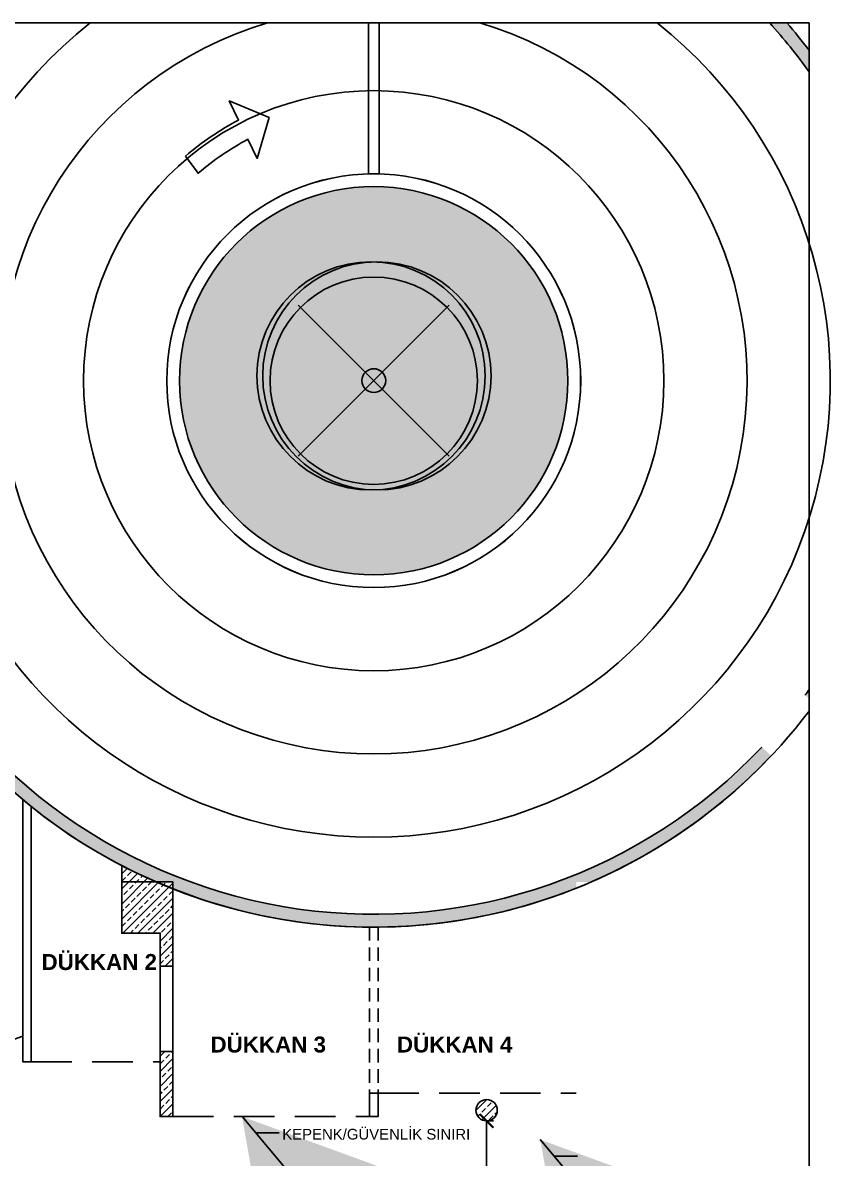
# Model space of a CAD drawing. Header units: millimetres. Extents: x 45 to 25350, y 77 to 5059.
# Drawn here: x 4126 to 6018, y 2396 to 5059 of the extents above; entities that cross this region are included whole.
import ezdxf

# ---------------------------------------------------------------- set-up
doc = ezdxf.new("R2010")
doc.units = ezdxf.units.MM
doc.header["$LTSCALE"] = 5
doc.linetypes.add('CONTINUA', pattern=[0])
doc.linetypes.add('DASHED2', pattern=[9.524999999999999, 6.35, -3.175])
doc.layers.get('DEFPOINTS').update_dxf_attribs({"linetype": 'CONTINUA'})
for name, color, linetype in [('a_anno_text_p1', 1, 'Continuous'), ('a_anno_text_p2 @ 1', 2, 'Continuous'), ('a_dim_carsi', 1, 'Continuous'), ('a_flor_drain', 1, 'Continuous'), ('a_overhead', 1, 'DASHED2'), ('a_p1_d', 1, 'DASHED2'), ('a_p2', 2, 'Continuous'), ('a_p3_d', 3, 'DASHED2'), ('a_p4', 4, 'Continuous'), ('a_p5', 5, 'Continuous'), ('a_p8', 8, 'Continuous'), ('a_trees', 2, 'Continuous'), ('str_SNL_hatch', 1, 'Continuous'), ('str_SNL_wall_sheer', 5, 'Continuous'), ('TEFRIS', 12, 'Continuous')]:
    doc.layers.add(name, color=color, linetype=linetype)
doc.styles.add('ARIAL', font='ARIALUNI.TTF', dxfattribs={"height": 1})
doc.dimstyles.new('snl-200', dxfattribs={"dimtxt": 50, "dimasz": 32, "dimexe": 0, "dimexo": 16, "dimgap": 8, "dimtad": 1, "dimtoh": 1, "dimdec": 0, "dimzin": 0, "dimdsep": 46, "dimtxsty": 'Standard', "dimblk": 'ARCHTICK', "dimcen": 32, "dimclrd": 256, "dimclre": 256, "dimclrt": 256, "dimadec": 0, "dimazin": 0, "dimtfac": 1, "dimtdec": 0, "dimtix": 1, "dimtmove": 0, "dimatfit": 0, "dimldrblk": 'ARCHTICK', "dimfxl": 1, "dimtolj": 1, "dimtzin": 0, "dimlwd": -1, "dimlwe": -1, "dimarcsym": 0})
doc.dimstyles.get("Standard").update_dxf_attribs({"dimscale": 50, "dimtxt": 0.18, "dimasz": 0.18, "dimexe": 0.18, "dimexo": 0.0625, "dimgap": 0.09, "dimtad": 0, "dimtih": 1, "dimtoh": 1, "dimdec": 4, "dimzin": 0, "dimdsep": 46, "dimtxsty": 'Standard', "dimcen": 0.09, "dimadec": 0, "dimazin": 0, "dimtfac": 1, "dimtdec": 4, "dimtofl": 0, "dimtmove": 0, "dimatfit": 3, "dimfxl": 1, "dimtolj": 1, "dimtzin": 0, "dimarcsym": 0})
pattern_1 = [(45, (3633.329746836043, 2904.206698810449), (-17.67766952966369, 17.67766952966369), []), (45, (3651.007416336044, 2904.206698810449), (-17.67766952966369, 17.67766952966369), [12.5, -6.25])]

# ---------------------------------------------------------------- blocks, each defined once
blk = doc.blocks.new('A$C47794B28')
at = {"layer": 'str_SNL_hatch'}
h = blk.add_hatch(dxfattribs=at)
h.set_pattern_fill('ANSI33', color=256, scale=100, style=0)
h.set_pattern_definition([(45, (-1153.641385440734, -4045.180646853264), (-17.67766952966369, 17.67766952966369), []), (45, (-1135.963715940734, -4045.180646853264), (-17.67766952966369, 17.67766952966369), [12.5, -6.25])])
edge = h.paths.add_edge_path()
edge.add_arc((0, 0), 25, 0, 360)
at = {"layer": 'str_SNL_wall_sheer'}
blk.add_circle((0, 0), 25, dxfattribs=at)
blk = doc.blocks.new('A$C31D46484')
for points in [[(-176.7766952966358, 176.7766952966376), (176.7766952966358, -176.7766952966376)], [(176.7766952966358, 176.7766952966376), (-176.7766952966358, -176.7766952966376)]]:
    blk.add_lwpolyline(points)
blk = doc.blocks.new('A$C2A6D2553')
for centre, radius in [((-4.246069318702212, 7.427275357884355), 178.3483475682733), ((4.777387824491598, 7.427275357884355), 178.3483475682733), ((0, 0), 18.57799706966034)]:
    blk.add_circle(centre, radius)
blk = doc.blocks.new('_ArchTick')
at = {"const_width": 0.15}
blk.add_lwpolyline([(-0.5, -0.5), (0.5, 0.5)], dxfattribs=at)
blk = doc.blocks.new('*D47')
at = {"layer": 'a_dim_carsi'}
for p, q in [((5228.821995004078, 2484.065922126215), (5212.842895486728, 2484.065922126215)), ((5212.842895486728, 2204.064368757526), (5212.842895486728, 2484.065922126215)), ((5228.567007596172, 2204.064368757526), (5212.842895486728, 2204.064368757526))]:
    blk.add_line(p, q, dxfattribs=at)
at = {"layer": 'DEFPOINTS', "color": 0}
for p in [(5212.821995004078, 2484.065922126215), (5212.842895486728, 2484.065922126215), (5212.567007596172, 2204.064368757526)]:
    blk.add_point(p, dxfattribs=at)
at = {"layer": 'a_dim_carsi', "xscale": 32, "yscale": 32, "zscale": 32}
for p, rotation in [((5212.842895486728, 2484.065922126215), 90), ((5212.842895486728, 2204.064368757526), 270)]:
    blk.add_blockref('_ArchTick', p, dxfattribs=dict(at, rotation=rotation))
at = {"layer": 'a_dim_carsi', "insert": (5189.52764124944, 2344.065145441872), "char_height": 30, "attachment_point": 5, "rotation": 90}
blk.add_mtext('\\A1;280', dxfattribs=at)
blk = doc.blocks.new('snl_arow_60')
blk.add_hatch(color=256).paths.add_polyline_path([(0, 0), (-1.732050807568157, 0.9999999999990905), (-1.832050807568521, 0.8267949192422748), (-0.4000000000005457, -9.094947017729282e-13), (-1.832050807568521, -0.8267949192422748), (-1.732050807568157, -0.9999999999990905)])
blk.add_lwpolyline([(0, 0), (-1, 0)])

msp = doc.modelspace()

# ---------------------------------------------------------------- hatches: boundary and pattern name
at = {"layer": 'a_p8'}
h = msp.add_hatch(dxfattribs=at)
h.set_pattern_fill('GRASS', color=256, scale=20, style=0)
h.set_pattern_definition([(90, (4493.329746852443, 3764.206698792183), (-14.14213562, 14.14213562), [3.75, -24.53427126]), (45, (4493.329746852443, 3764.206698792183), (-14.14213562373095, 14.14213562373095), [3.75, -16.25]), (135, (4493.329746852443, 3764.206698792183), (-14.14213562373095, -14.14213562373095), [3.75, -16.25])])
edge = h.paths.add_edge_path()
edge.add_arc((4948.329746826155, 4219.206698765896), 454.9999999737132, 0, 360)
at = {"layer": 'str_SNL_hatch'}
h = msp.add_hatch(dxfattribs=at)
h.set_pattern_fill('ANSI33', color=256, scale=100, style=0)
h.set_pattern_definition([(45, (3667.329746836043, 3464.333392347588), (-17.67766952966369, 17.67766952966369), []), (45, (3685.007416336044, 3464.333392347588), (-17.67766952966369, 17.67766952966369), [12.5, -6.25])])
edge = h.paths.add_edge_path()
edge.add_line((5968.550994844639, 3475.078281215538), (5968.55099484464, 3495.224927575026))
edge.add_arc((4948.329746826153, 4219.206698800559), 1250.99999999011, 323.89375706561265, 324.63926411259865, ccw=False)
edge.add_line((5959.044773008722, 3482.011924114773), (5968.550994844639, 3475.078281215538))
edge = h.paths.add_edge_path()
edge.add_line((4020.316532999329, 5058.130101107387), (3980.255098335021, 5058.130101107387))
edge.add_arc((4948.329746821815, 4219.206698799693), 1280.999999993109, 139.0881391513615, 199.9352090622587)
edge.add_line((3744.08882777304, 3782.440389578267), (3772.291191223983, 3792.669108766086))
edge.add_arc((4948.329746826153, 4219.206698800559), 1250.99999999011, 137.8864369921486, 199.9352090622411, ccw=False)
edge = h.paths.add_edge_path()
edge.add_line((5916.404395308609, 5058.130101107387), (5876.342960652979, 5058.130101107387))
edge.add_arc((4948.329746826153, 4219.206698800559), 1250.99999999011, 35.36073588740129, 42.11356300785138, ccw=False)
edge.add_line((5968.550994844639, 4943.188470026091), (5968.550994844638, 4993.874114575714))
edge.add_arc((4948.329746821815, 4219.206698799693), 1280.999999993109, 37.20988071160129, 40.9118608486385)
h = msp.add_hatch(dxfattribs=at)
h.set_pattern_fill('ANSI33', color=256, scale=100, style=0)
h.set_pattern_definition(pattern_1)
h.paths.add_polyline_path([(3835.503382271727, 3647.701246221292), (3808.81689870905, 3633.996079492685, 0.1734696863590305), (4438.514635922085, 3044.026051977042), (4477.841894361725, 3044.026051975161), (4477.841894361733, 3027.73610299969, 0.1911662750677613), (5422.841894338166, 3029.333082890784), (5422.841894338166, 3044.026051974877), (5458.144857725219, 3044.026051974872, 0.1015479044183072), (5879.772893850935, 3339.789469133531), (5857.959237011779, 3360.384720413947, -0.5175889460298935)])
h = msp.add_hatch(dxfattribs=at)
h.set_pattern_fill('ANSI33', color=256, scale=100, style=0)
h.set_pattern_definition(pattern_1)
h.paths.add_polyline_path([(4357.841894359077, 3082.419517282626), (4357.841894359077, 3044.026051980902), (4438.514635922085, 3044.026051977044, -0.01744146253984299)])
h.paths.add_polyline_path([(4477.841894361725, 3044.026051975161), (4438.514635922085, 3044.026051977042, 0.008308056382481421), (4477.841894361733, 3027.73610299969)], flags=17)
h.paths.add_polyline_path([(4477.841894361733, 3027.73610299969, -0.008308056382481421), (4438.514635922085, 3044.026051977042), (4357.841894359077, 3044.026051980902), (4357.841894359099, 2924.026051980905), (4447.841894353322, 2924.026051980938), (4447.841894354609, 2846.526051982202), (4477.841894361747, 2846.526051982202)])
h = msp.add_hatch(dxfattribs=at)
h.set_pattern_fill('ANSI33', color=256, scale=100, style=0)
h.set_pattern_definition([(45, (4447.842040569343, 2494.040321633256), (-17.67766952966369, 17.67766952966369), []), (45, (4465.519710069343, 2494.040321633256), (-17.67766952966369, 17.67766952966369), [12.5, -6.25])])
h.paths.add_polyline_path([(4477.841894361769, 2646.526051982206), (4447.842040569343, 2646.526051982208), (4447.842040569372, 2494.040321662509), (4477.841894361798, 2494.040321633256)])

# ---------------------------------------------------------------- linework, layer by layer
at = {"ltscale": 0.5}
msp.add_lwpolyline([(95.66372035414307, 5058.130101107387), (5968.550994844639, 5058.130101107387), (5968.550994844639, 169.2944887084452), (95.66372035414307, 169.2944887084452)], close=True, dxfattribs=at)
msp.add_lwpolyline([(4145.724867039136, 3220.860045626247), (4145.724867039136, 2622.708900238758), (4125.724867039136, 2622.708900238758), (4125.724867039136, 3237.273382079851)], dxfattribs=at)
at = {"layer": 'a_flor_drain'}
for points in [[(4935.829746826716, 5058.130101107387), (4935.829746826716, 4704.20669873961), (4960.829746826716, 4704.206698739608)], [(4960.829746826716, 4704.206698739621), (4960.829746826716, 5058.130101107387)]]:
    msp.add_lwpolyline(points, dxfattribs=at)
at = {"layer": 'a_overhead'}
for points in [[(4447.841894361827, 2846.526051982208), (4447.841894361827, 2646.526051982208)], [(4477.841894361769, 2646.526051982208), (4477.841894361769, 2846.526051982208)]]:
    msp.add_lwpolyline(points, dxfattribs=at)
at = {"layer": 'a_p1_d', "ltscale": 3}
msp.add_line((4477.84490781156, 2494.080181417079), (4938.532604483471, 2494.080181417079), dxfattribs=at)
for points in [[(4145.724867039136, 2622.708900238758), (4447.847731335624, 2622.709002975218)], [(4958.535471734033, 2548.986090819324), (5422.841894338148, 2548.986189758229)]]:
    msp.add_lwpolyline(points, dxfattribs=at)
at = {"layer": 'a_p2'}
for centre, radius in [((4948.329746826155, 4219.206698765896), 484.9999999737132), ((4948.332614068343, 4219.246558549718), 484.9999999737132), ((4948.329746826155, 4219.206698765896), 454.9999999737132)]:
    msp.add_circle(centre, radius, dxfattribs=at)
at = {"layer": 'a_p3_d'}
for p, q in [((4938.535471734033, 2938.286433963132), (4938.535471734033, 2494.120041174634)), ((4958.535471734033, 2938.286433963132), (4958.535471734033, 2494.120041174634)), ((4447.842040569343, 2646.54032160584), (4447.841894354609, 2846.526051982202)), ((4477.841894361769, 2646.526051982208), (4477.841894361747, 2846.526051982202))]:
    msp.add_line(p, q, dxfattribs=at)
at = {"layer": 'a_p4', "ltscale": 0.5}
msp.add_line((4357.847628851849, 2924.105771522283), (4357.847628851827, 3082.460603757594), dxfattribs=at)
at = {"layer": 'a_p4'}
for points in [[(4477.847628854477, 3027.777421951081), (4477.847775062122, 2494.120041174634)], [(4447.847775062122, 2494.120041174663), (4447.847628846072, 2924.105771522316), (4360.261615685799, 2924.105771522283)], [(4447.847715368085, 2494.120041203883), (4477.847775062122, 2494.120041174634)]]:
    msp.add_lwpolyline(points, dxfattribs=at)
msp.add_lwpolyline([(4938.535471734033, 2548.98608655753), (4958.535471734033, 2548.98608655753), (4958.535471734033, 2494.120041174634), (4938.535471734033, 2494.120041174634)], close=True, dxfattribs=at)
msp.add_circle((4948.335481318905, 4219.286418307272), 484.9999999737132, dxfattribs=at)
msp.add_arc((4948.332614068344, 4219.24655854971), 1280.997589685, 179.3425340948936, 322.7900492009631, dxfattribs=at)
at = {"layer": 'a_p5', "ltscale": 2}
for p, q in [((4357.841894359077, 3044.026051980902), (4357.841894359077, 3082.419517282628)), ((4447.841894354609, 2846.526051982202), (4477.841894361747, 2846.526051982202)), ((4447.842040569343, 2646.526051982208), (4477.841894361769, 2646.526051982208))]:
    msp.add_line(p, q, dxfattribs=at)
for points in [[(4447.841894354609, 2846.526051982202), (4447.841894353322, 2924.026051980938), (4357.841894359099, 2924.026051980905), (4357.841894359077, 3044.026051980902), (4477.841894361725, 3044.026051975161), (4477.841894361747, 2846.526051982202)], [(4477.842040569372, 2494.040321633256), (4447.842040569372, 2494.040321662509), (4447.842040569343, 2646.54032160584)], [(4477.841894361769, 2646.526051982208), (4477.841894361798, 2494.026052009718)]]:
    msp.add_lwpolyline(points, dxfattribs=at)
for centre, radius, start, end in [((4948.329746826155, 4219.206698800559), 1250.999999990111, 35.3607358873728, 42.1135630078177), ((4948.329746821812, 4219.206698799693), 1280.999999993108, 37.20988071162579, 40.91186084857888), ((4948.329746826155, 4219.206698800559), 1250.999999990111, 207.1833142657817, 316.6456518620965), ((4948.329746826155, 4219.206698800559), 1280.999999990111, 207.1833142657817, 316.6456518620965), ((4948.329746826155, 4219.206698800559), 1250.999999990111, 323.8937570654599, 324.6392641126272)]:
    msp.add_arc(centre, radius, start, end, dxfattribs=at)
at = {"layer": 'a_p8', "color": 8}
msp.add_lwpolyline([(4507.200962168183, 4745.863177063165), (4536.863709672722, 4705.437343592221, -0.05516601626791891), (4653.465806033902, 4785.329678492086), (4675.34566420985, 4740.327700178419), (4702.942393750465, 4836.200654138684), (4609.71299445305, 4875.319433548884), (4631.588415843395, 4830.326580711397, 0.0544402683947364)], format="xyb", close=True, dxfattribs=at)
at = {"layer": 'a_p8'}
msp.add_circle((4948.329746845373, 4219.206698704937), 680.0000025102443, dxfattribs=at)
for radius, start, end in [(1069.999998992901, 128.36797120061, 51.63202879938998), (874.9999989929013, 106.5101107244607, 73.48988927553933)]:
    msp.add_arc((4948.32974942184, 4219.206701154928), radius, start, end, dxfattribs=at)
at = {"layer": 'DEFPOINTS'}
msp.add_circle((4948.329748933164, 4219.206696694684), 242.9552974440937, dxfattribs=at)
at = {"layer": 'TEFRIS'}
msp.add_lwpolyline([(3827.607693508933, 2575.02605166327), (4125.724867039136, 2682.708900238758)], dxfattribs=at)

# ---------------------------------------------------------------- block references
at = {"layer": 'a_p5', "ltscale": 2}
msp.add_blockref('A$C47794B28', (5212.841894358997, 2509.026051976034), dxfattribs=at)
at = {"layer": 'a_p8'}
msp.add_blockref('A$C31D46484', (4948.329746817781, 4219.206698792161), dxfattribs=at)
at = {"layer": 'a_trees', "xscale": 1.5, "yscale": 1.5, "zscale": 1.5}
msp.add_blockref('A$C2A6D2553', (4948.529737241283, 4219.406689181023), dxfattribs=at)
at = {"layer": 'DEFPOINTS'}
msp.add_blockref('A$C31D46484', (4948.329746817781, 4219.206698792161), dxfattribs=at)

# ---------------------------------------------------------------- texts
at = {"layer": 'a_anno_text_p1', "style": 'ARIAL'}
msp.add_text('KEPENK/GÜVENLİK SINIRI', height=25, dxfattribs=at).set_placement((4733.993214657105, 2440.227007636113))
at = {"layer": 'a_anno_text_p2 @ 1', "char_height": 37.5, "attachment_point": 1}
for s, insert, width in [('{\\f@Arial Unicode MS|b1|i0|c162|p34;DÜKKAN 2}', (4169.772011095724, 2875.127922163289), 309.2558626946001), ('{\\f@Arial Unicode MS|b1|i0|c162|p34;DÜKKAN 3}', (4565.806753100894, 2681.761147681233), 1151.786247307436), ('{\\f@Arial Unicode MS|b1|i0|c162|p34;DÜKKAN 4}', (5002.80365415803, 2681.761147681233), 1151.786247307436)]:
    msp.add_mtext(s, dxfattribs=dict(at, insert=insert, width=width))

# ---------------------------------------------------------------- dimensions: what is measured, and where the dimension line sits
at = {"layer": 'a_dim_carsi'}
dim = msp.add_linear_dim(base=(5212.842895486728, 2484.065922126215), p1=(5212.567007596173, 2204.064368757527), p2=(5212.821995004079, 2484.065922126216), angle=90, dimstyle='snl-200', override={"dimtxt": 30}, dxfattribs=at)
dim.commit()
dim.dimension.update_dxf_attribs({"geometry": '*D47', "text_midpoint": (5189.52764124944, 2344.065145441872)})

# ---------------------------------------------------------------- leaders
at = {"layer": 'a_anno_text_p1'}
for points in [[(4639.70714681048, 2494.080181417079), (4671.871806221065, 2455.661237315642), (4726.591554894821, 2455.661237315642)], [(5338.77823914395, 2439.959507446905), (5370.942898554535, 2401.540563345468), (5425.662647228291, 2401.540563345468)]]:
    msp.add_leader(points, dimstyle='Standard', override={"dimasz": 10, "dimtad": 0, "dimldrblk": 'snl_arow_60', "dimfxl": 0.3, "dimfxlon": 1}, dxfattribs=at)

doc.saveas('drawing.dxf')
